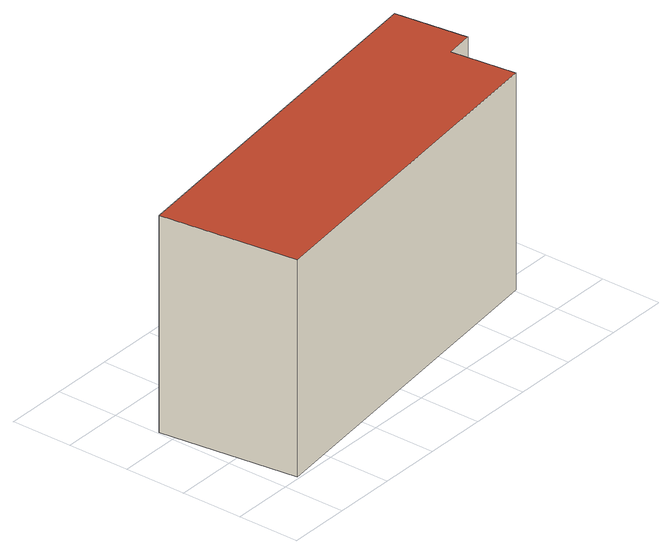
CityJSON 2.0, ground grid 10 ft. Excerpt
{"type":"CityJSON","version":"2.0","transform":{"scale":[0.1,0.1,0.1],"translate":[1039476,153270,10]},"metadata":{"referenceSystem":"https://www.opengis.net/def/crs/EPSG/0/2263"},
"CityObjects":{
"building1":{"type":"Building","attributes":{"name":"Bldg_1210008301","BIN":"4518643"},"geometry":[{"type":"MultiSurface","lod":"2","boundaries":[[[0,1,2,3,4,5]],[[6,7,8,9,10,11]],[[2,1,11,10]],[[3,2,10,9]],[[4,3,9,8]],[[5,4,8,7]],[[0,5,7,6]],[[1,0,6,11]]],"semantics":{"surfaces":[{"type":"RoofSurface","BIN":"4518643"},{"type":"GroundSurface"},{"type":"WallSurface"}],"values":[0,1,2,2,2,2,2,2]}}]}
},
"vertices":[
[621,304,357],[4,226,357],[32,4,357],[604,76,357],[591,180,357],[636,186,357],[621,304,5],[636,186,5],[591,180,5],[604,76,5],[32,4,5],[4,226,5]
]}
